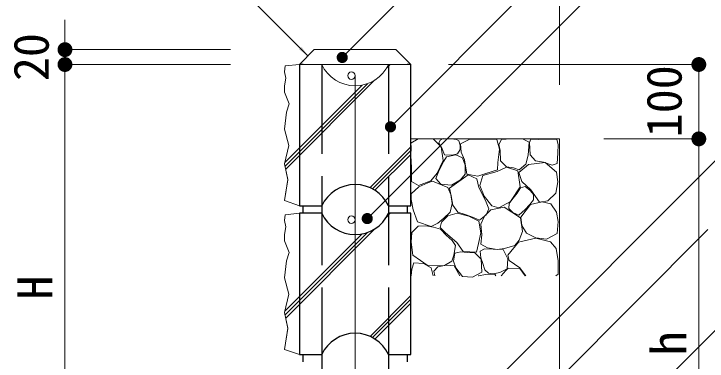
# Model space of a CAD drawing. Units: millimetres on the paper, scale 1:20. Extents: x 11 to 3083, y 13 to 5005.
# Drawn here: x 125.44 to 172.12, y 130.08 to 153.43 of the extents above; entities that cross this region are included whole.
import ezdxf
from ezdxf.enums import TextEntityAlignment as Align

# ---------------------------------------------------------------- set-up
doc = ezdxf.new("R2010")
doc.units = ezdxf.units.MM
doc.linetypes.add('DASHED', pattern=[7.5, 6, -1.5])
for name, color, linetype, lineweight in [('0_2', 1, 'Continuous', 13), ('0_本体', 7, 'Continuous', 25), ('_0-0_', 7, 'Continuous', 13), ('ハッチ', 4, 'Continuous', 13), ('寸法', 1, 'Continuous', 13), ('本体', 7, 'Continuous', 13)]:
    doc.layers.add(name, color=color, linetype=linetype, lineweight=lineweight)
doc.styles.add('ＭＳ ゴシック', font='')
doc.styles.get('ＭＳ ゴシック').set_extended_font_data('MS Gothic')

# ---------------------------------------------------------------- blocks, each defined once
blk = doc.blocks.new('filled_dot')
at = {"color": 0, "linetype": 'Continuous', "lineweight": -2, "const_width": 1.25}
blk.add_lwpolyline([(-0.625, 0, 1), (0.625, 0, 1)], format="xyb", close=True, dxfattribs=at)
blk = doc.blocks.new('filled_arrow')
at = {"color": 0, "linetype": 'Continuous', "lineweight": -2}
blk.add_solid([(7.5, 1.25), (0, 0), (7.5, -1.25)], dxfattribs=at)

msp = doc.modelspace()

# ---------------------------------------------------------------- linework, layer by layer
at = {"layer": '0_2'}
for p, q in [((148.08, 151.028), (163.173, 166.121)), ((151.329, 146.36), (167.4, 162.431)), ((149.764, 140.196), (165.835, 156.267)), ((147.55, 150.498), (148.08, 151.028)), ((150.799, 145.83), (151.329, 146.36)), ((149.234, 139.665), (149.764, 140.196))]:
    msp.add_line(p, q, dxfattribs=at)
at = {"layer": '0_2', "lineweight": 18}
for p, q in [((147.55, 150.498), (147.554, 150.502)), ((150.799, 145.83), (150.803, 145.833)), ((149.234, 139.665), (149.237, 139.669))]:
    msp.add_line(p, q, dxfattribs=at)
at = {"layer": '0_本体'}
for p, q in [((144.92, 150.024), (144.67, 150.024)), ((144.67, 150.024), (144.67, 140.524)), ((144.92, 150.024), (144.67, 150.024)), ((144.67, 150.024), (144.67, 140.524)), ((152.17, 150.024), (151.92, 150.024)), ((152.17, 150.024), (151.92, 150.024)), ((152.17, 140.524), (152.17, 150.024)), ((152.17, 140.524), (152.17, 150.024)), ((144.67, 140.524), (146.17, 140.524)), ((144.67, 140.524), (146.17, 140.524)), ((144.92, 140.024), (144.92, 140.524)), ((144.92, 140.524), (146.17, 140.524)), ((150.67, 140.524), (151.92, 140.524)), ((150.67, 140.524), (152.17, 140.524)), ((150.67, 140.524), (152.17, 140.524)), ((151.92, 140.524), (151.92, 140.024)), ((144.92, 140.024), (144.67, 140.024)), ((144.67, 140.024), (144.67, 130.524)), ((146.17, 140.024), (144.92, 140.024)), ((151.92, 140.024), (150.67, 140.024)), ((152.17, 140.024), (151.92, 140.024)), ((152.17, 130.524), (152.17, 140.024)), ((144.67, 130.524), (146.17, 130.524)), ((144.92, 130.024), (144.92, 130.524)), ((144.92, 130.524), (146.17, 130.524)), ((150.67, 130.524), (151.92, 130.524)), ((150.67, 130.524), (152.17, 130.524)), ((151.92, 130.524), (151.92, 130.024))]:
    msp.add_line(p, q, dxfattribs=at)
at = {"layer": '0_本体', "linetype": 'DASHED'}
for p, q in [((146.17, 150.024), (146.17, 110.024)), ((150.67, 150.024), (150.67, 110.524))]:
    msp.add_line(p, q, dxfattribs=at)
at = {"layer": '0_本体'}
for centre, start, end in [((148.42, 139.471), 25.0639, 154.9361), ((148.42, 139.471), 25.0639, 154.9361), ((148.42, 139.471), 25.0639, 154.9361), ((148.42, 141.076), 205.0639, 334.9361), ((148.42, 129.471), 25.0639, 154.9361), ((148.42, 129.471), 25.0639, 154.9361)]:
    msp.add_arc(centre, 2.484, start, end, dxfattribs=at)
at = {"layer": '_0-0_'}
for centre in [(148.17, 149.274), (148.17, 139.592)]:
    msp.add_circle(centre, 0.25, dxfattribs=at)
at = {"layer": 'ハッチ'}
for p, q in [((143.718, 149.924), (143.67, 149.527)), ((144.67, 150.024), (143.718, 149.924)), ((146.17, 150.024), (144.67, 150.024)), ((150.533, 149.771), (150.786, 150.024)), ((152.17, 150.024), (150.67, 150.024)), ((152.17, 140.524), (152.17, 150.024)), ((143.67, 149.527), (143.754, 149.113)), ((143.754, 149.113), (143.67, 148.601)), ((143.742, 142.98), (149.724, 148.962)), ((143.67, 148.601), (143.67, 148.171)), ((143.689, 143.434), (148.892, 148.637)), ((143.689, 143.434), (148.892, 148.637)), ((143.689, 143.434), (148.892, 148.637)), ((143.701, 143.192), (149.24, 148.731)), ((143.701, 143.192), (149.24, 148.731)), ((143.67, 148.171), (143.978, 147.375)), ((143.978, 147.375), (143.805, 146.819)), ((143.805, 146.819), (143.67, 145.681)), ((143.67, 145.681), (143.962, 144.588)), ((152.166, 144.738), (152.656, 145.025)), ((152.187, 144.443), (152.166, 144.738)), ((152.656, 145.025), (153.068, 145.025)), ((153.068, 145.025), (153.697, 145.001)), ((153.697, 145.001), (154.22, 144.479)), ((154.046, 144.736), (154.149, 144.94)), ((154.27, 144.355), (154.046, 144.736)), ((154.149, 144.94), (154.353, 145.043)), ((154.353, 145.043), (154.772, 145.018)), ((154.772, 145.018), (155.075, 145.002)), ((155.075, 145.002), (155.238, 144.986)), ((155.238, 144.986), (155.402, 144.901)), ((155.402, 144.901), (155.495, 144.605)), ((155.519, 144.685), (156.134, 144.995)), ((156.134, 144.995), (157.141, 145.015)), ((157.141, 145.015), (157.965, 144.988)), ((157.965, 144.988), (158.138, 144.343)), ((158.276, 144.985), (158.096, 144.643)), ((158.923, 145.033), (158.276, 144.985)), ((159.685, 145.033), (158.923, 145.033)), ((160.141, 144.814), (159.685, 145.033)), ((160.071, 143.93), (160.141, 144.814)), ((160.164, 144.786), (160.257, 145.005)), ((160.202, 143.949), (160.164, 144.786)), ((160.257, 145.005), (160.742, 144.976)), ((160.742, 144.976), (161.455, 145.014)), ((161.455, 145.014), (161.998, 144.976)), ((161.998, 144.976), (162.082, 144.637)), ((143.962, 144.588), (143.67, 143.353)), ((149.423, 141.744), (152.17, 144.49)), ((149.423, 141.744), (152.17, 144.49)), ((149.423, 141.744), (152.17, 144.49)), ((152.175, 143.908), (152.187, 144.443)), ((154.22, 144.479), (154.339, 143.575)), ((154.427, 143.954), (154.27, 144.355)), ((155.496, 144.318), (155.314, 144.015)), ((155.495, 144.605), (155.496, 144.318)), ((155.56, 144.124), (155.519, 144.685)), ((158.138, 144.343), (158.026, 143.425)), ((158.096, 144.643), (158.173, 144.246)), ((158.173, 144.246), (158.21, 143.539)), ((162.082, 144.637), (162.063, 144.06)), ((149.593, 141.66), (152.17, 144.237)), ((149.593, 141.66), (152.17, 144.237)), ((149.753, 141.567), (152.17, 143.983)), ((152.21, 143.1), (152.175, 143.908)), ((154.381, 143.53), (154.561, 143.811)), ((154.95, 143.93), (154.427, 143.954)), ((154.561, 143.811), (155.189, 143.945)), ((155.314, 144.015), (154.95, 143.93)), ((155.189, 143.945), (155.638, 143.755)), ((155.778, 143.623), (155.56, 144.124)), ((159.923, 143.316), (160.071, 143.93)), ((160.574, 143.558), (160.202, 143.949)), ((162.063, 144.06), (162.026, 143.372)), ((143.67, 143.353), (143.878, 142.275)), ((154.339, 143.575), (153.946, 142.72)), ((154.022, 142.813), (154.381, 143.53)), ((155.638, 143.755), (155.818, 143.25)), ((155.941, 142.649), (155.778, 143.623)), ((158.026, 143.425), (158.007, 142.937)), ((158.21, 143.539), (158.601, 143.149)), ((159.457, 142.944), (159.923, 143.316)), ((160.083, 143.303), (161.22, 143.439)), ((161.095, 143.465), (160.574, 143.558)), ((161.691, 143.26), (161.095, 143.465)), ((161.22, 143.439), (161.979, 142.789)), ((162.026, 143.372), (161.691, 143.26)), ((152.222, 142.161), (152.21, 143.1)), ((155.818, 143.25), (155.829, 142.644)), ((158.007, 142.937), (157.219, 142.694)), ((158.612, 143.125), (157.989, 142.835)), ((158.601, 143.149), (159.085, 143.074)), ((159.381, 142.876), (158.612, 143.125)), ((159.085, 143.074), (159.457, 142.944)), ((159.526, 141.796), (159.381, 142.876)), ((159.433, 142.762), (160.083, 143.303)), ((153.946, 142.72), (153.518, 142.197)), ((153.843, 142.364), (154.022, 142.813)), ((156.02, 142.6), (154.774, 141.714)), ((155.829, 142.644), (155.503, 142.274)), ((156.679, 142.516), (155.941, 142.649)), ((156.62, 142.339), (156.02, 142.6)), ((157.219, 142.694), (156.679, 142.516)), ((157.013, 142.565), (156.826, 141.879)), ((157.989, 142.835), (157.013, 142.565)), ((159.65, 142.167), (159.433, 142.762)), ((161.979, 142.789), (162.06, 142.14)), ((143.878, 142.275), (143.67, 140.872)), ((152.674, 141.9), (152.222, 142.161)), ((153.518, 142.197), (152.674, 141.9)), ((152.713, 141.791), (153.305, 142.065)), ((153.305, 142.065), (153.639, 142.171)), ((153.639, 142.171), (154.656, 141.761)), ((154.179, 141.972), (153.843, 142.364)), ((154.909, 141.915), (154.179, 141.972)), ((155.503, 142.274), (154.909, 141.915)), ((156.738, 141.764), (156.62, 142.339)), ((160.246, 141.599), (159.65, 142.167)), ((162.06, 142.14), (161.924, 141.382)), ((152.197, 141.336), (152.713, 141.791)), ((154.656, 141.761), (154.868, 141.276)), ((154.774, 141.714), (154.892, 141.203)), ((157.195, 140.886), (156.738, 141.764)), ((156.826, 141.879), (157.096, 141.173)), ((158.882, 140.82), (159.526, 141.796)), ((159.323, 141.378), (159.551, 141.739)), ((159.551, 141.739), (159.871, 141.812)), ((159.871, 141.812), (160.202, 141.564)), ((160.202, 141.564), (160.429, 141.285)), ((160.841, 140.76), (160.246, 141.599)), ((152.197, 140.942), (152.197, 141.336)), ((154.868, 141.276), (154.944, 140.684)), ((154.892, 141.203), (154.987, 140.556)), ((157.096, 141.173), (157.615, 140.53)), ((158.786, 140.676), (159.065, 141.047)), ((159.065, 141.047), (159.323, 141.378)), ((160.429, 141.285), (160.439, 140.934)), ((161.924, 141.382), (161.383, 140.868)), ((143.67, 140.872), (144.67, 140.524)), ((144.67, 140.524), (146.17, 140.524)), ((150.67, 140.524), (152.17, 140.524)), ((152.333, 140.259), (152.197, 140.942)), ((154.944, 140.684), (154.823, 140.092)), ((154.987, 140.556), (155.332, 140.091)), ((157.42, 140.316), (157.195, 140.886)), ((157.615, 140.53), (158.093, 140.384)), ((158.093, 140.384), (158.882, 140.82)), ((158.765, 140.335), (158.786, 140.676)), ((159.583, 139.764), (160.232, 140.622)), ((160.191, 140.614), (159.871, 140.283)), ((160.439, 140.934), (160.191, 140.614)), ((160.232, 140.622), (161.015, 140.794)), ((161.383, 140.868), (160.841, 140.76)), ((161.015, 140.794), (161.587, 140.661)), ((161.587, 140.661), (161.969, 140.088)), ((152.622, 139.44), (152.333, 140.259)), ((154.823, 140.092), (154.382, 139.698)), ((155.332, 140.091), (155.828, 139.941)), ((157.134, 139.834), (157.545, 140.244)), ((157.24, 139.926), (157.42, 140.316)), ((157.545, 140.244), (158.461, 140.437)), ((158.461, 140.437), (159.547, 139.714)), ((159.044, 140.066), (158.765, 140.335)), ((159.447, 139.891), (159.044, 140.066)), ((159.871, 140.283), (159.447, 139.891)), ((161.969, 140.088), (162.084, 139.458)), ((143.718, 139.924), (143.67, 139.527)), ((144.67, 140.024), (143.718, 139.924)), ((146.17, 140.024), (144.67, 140.024)), ((150.533, 139.771), (150.786, 140.024)), ((152.17, 140.024), (150.67, 140.024)), ((152.17, 130.524), (152.17, 140.024)), ((154.382, 139.698), (153.988, 139.364)), ((154.241, 139.416), (154.666, 139.841)), ((154.666, 139.841), (155.287, 140.037)), ((155.287, 140.037), (156.071, 139.825)), ((155.828, 139.941), (156.384, 139.73)), ((156.071, 139.825), (156.758, 139.498)), ((156.384, 139.73), (156.789, 139.55)), ((156.789, 139.55), (157.24, 139.926)), ((156.893, 139.28), (157.134, 139.834)), ((159.547, 139.714), (159.692, 138.798)), ((159.64, 139.191), (159.583, 139.764)), ((143.67, 139.527), (143.754, 139.113)), ((143.754, 139.113), (143.67, 138.601)), ((152.234, 138.728), (152.657, 139.162)), ((153.532, 139.137), (152.622, 139.44)), ((152.657, 139.162), (153.185, 139.173)), ((153.185, 139.173), (153.701, 139.091)), ((153.988, 139.364), (153.532, 139.137)), ((154.143, 139.062), (154.241, 139.416)), ((156.758, 139.498), (156.888, 138.698)), ((156.941, 138.581), (156.893, 139.28)), ((159.964, 138.676), (159.64, 139.191)), ((162.084, 139.458), (162.026, 138.657)), ((143.701, 133.192), (149.24, 138.731)), ((143.701, 133.192), (149.24, 138.731)), ((143.742, 132.98), (149.724, 138.962)), ((152.187, 138.071), (152.234, 138.728)), ((153.701, 139.091), (154.17, 138.962)), ((154.497, 138.701), (154.143, 139.062)), ((154.17, 138.962), (154.557, 138.54)), ((155.27, 138.068), (154.497, 138.701)), ((156.888, 138.698), (156.725, 137.979)), ((159.692, 138.798), (159.474, 138.219)), ((160.595, 138.371), (159.964, 138.676)), ((162.026, 138.657), (161.301, 138.275)), ((143.67, 138.601), (143.67, 138.171)), ((143.689, 133.434), (148.892, 138.637)), ((143.689, 133.434), (148.892, 138.637)), ((143.689, 133.434), (148.892, 138.637)), ((154.557, 138.54), (154.944, 138.188)), ((154.944, 138.188), (155.179, 137.848)), ((156.893, 137.954), (156.941, 138.581)), ((159.474, 138.219), (159.161, 137.857)), ((159.426, 138.074), (160.584, 138.339)), ((160.584, 138.339), (161.573, 138.098)), ((161.301, 138.275), (160.595, 138.371)), ((143.67, 138.171), (143.978, 137.375)), ((152.305, 137.215), (152.187, 138.071)), ((155.179, 137.848), (155.062, 137.203)), ((155.689, 137.46), (155.27, 138.068)), ((156.725, 137.979), (156.594, 137.407)), ((157.327, 137.688), (156.893, 137.954)), ((159.161, 137.857), (158.485, 137.664)), ((158.703, 137.206), (159.426, 138.074)), ((161.573, 138.098), (161.959, 137.664)), ((143.978, 137.375), (143.805, 136.819)), ((155.031, 136.812), (155.142, 137.347)), ((155.142, 137.347), (155.53, 137.439)), ((155.53, 137.439), (155.973, 137.384)), ((156.594, 137.407), (155.689, 137.46)), ((155.973, 137.384), (156.471, 137.365)), ((156.471, 137.365), (156.914, 136.941)), ((156.847, 137.469), (157.126, 137.639)), ((156.887, 137.03), (156.847, 137.469)), ((157.126, 137.639), (157.706, 137.599)), ((157.979, 137.592), (157.327, 137.688)), ((157.706, 137.599), (158.376, 137.579)), ((158.485, 137.664), (157.979, 137.592)), ((158.376, 137.579), (158.705, 136.96)), ((161.959, 137.664), (162.08, 136.82)), ((143.805, 136.819), (143.67, 135.681)), ((153.345, 136.491), (152.305, 137.215)), ((154.921, 136.805), (154.445, 136.517)), ((155.062, 137.203), (154.921, 136.805)), ((155.197, 136.35), (155.031, 136.812)), ((156.987, 136.72), (156.887, 137.03)), ((156.914, 136.941), (156.951, 136.055)), ((158.705, 136.96), (158.665, 136.281)), ((158.799, 136.845), (158.703, 137.206)), ((159.499, 136.362), (158.799, 136.845)), ((162.08, 136.82), (162.08, 135.928)), ((152.227, 136.264), (152.372, 136.685)), ((152.372, 136.685), (153.031, 136.646)), ((153.031, 136.646), (153.545, 136.356)), ((154.445, 136.517), (153.345, 136.491)), ((153.545, 136.356), (153.683, 135.807)), ((153.712, 136.127), (153.981, 136.432)), ((153.981, 136.432), (154.548, 136.533)), ((154.548, 136.533), (155.089, 136.478)), ((155.089, 136.478), (155.475, 135.807)), ((155.659, 135.778), (155.197, 136.35)), ((157.156, 136.211), (156.987, 136.72)), ((158.564, 136.178), (158.723, 136.337)), ((158.723, 136.337), (159.5, 136.316)), ((159.915, 135.807), (159.499, 136.362)), ((159.5, 136.316), (159.869, 135.807)), ((152.195, 135.807), (152.227, 136.264)), ((153.784, 135.807), (153.712, 136.127)), ((156.951, 136.055), (156.323, 135.723)), ((156.73, 135.815), (157.191, 135.908)), ((157.406, 136.001), (157.156, 136.211)), ((157.191, 135.908), (157.819, 135.926)), ((157.706, 135.961), (157.406, 136.001)), ((158.166, 136.051), (157.706, 135.961)), ((157.819, 135.926), (157.887, 135.807)), ((158.665, 136.281), (158.166, 136.051)), ((158.255, 135.807), (158.564, 136.178)), ((162.08, 135.928), (161.941, 135.807)), ((143.67, 135.681), (143.962, 134.588)), ((156.323, 135.723), (155.659, 135.778)), ((156.707, 135.807), (156.73, 135.815)), ((143.962, 134.588), (143.67, 133.353)), ((149.423, 131.744), (152.17, 134.49)), ((149.423, 131.744), (152.17, 134.49)), ((149.423, 131.744), (152.17, 134.49)), ((149.593, 131.66), (152.17, 134.237)), ((149.593, 131.66), (152.17, 134.237)), ((149.753, 131.567), (152.17, 133.983)), ((143.67, 133.353), (143.878, 132.275)), ((143.878, 132.275), (143.67, 130.872)), ((143.67, 130.872), (144.67, 130.524)), ((144.67, 130.524), (146.17, 130.524)), ((150.67, 130.524), (152.17, 130.524))]:
    msp.add_line(p, q, dxfattribs=at)
for centre, start, end in [((148.42, 151.076), 205.0639, 334.9361), ((148.42, 139.471), 25.0639, 154.9361), ((148.42, 141.076), 205.0639, 334.9361), ((148.42, 129.471), 25.0639, 154.9361)]:
    msp.add_arc(centre, 2.484, start, end, dxfattribs=at)
at = {"layer": '寸法'}
for p, q in [((162.17, 148.667), (162.17, 164.378)), ((128.881, 153.024), (128.881, 148.024)), ((140.037, 151.024), (128.881, 151.024)), ((128.881, 150.024), (128.881, 120.024)), ((140.037, 150.024), (128.881, 150.024)), ((140.037, 150.024), (128.881, 150.024)), ((154.71, 150.024), (171.562, 150.024)), ((171.562, 150.024), (171.562, 145.024)), ((165.17, 145.024), (171.562, 145.024)), ((165.17, 145.024), (171.562, 145.024)), ((171.562, 145.024), (171.562, 117.524))]:
    msp.add_line(p, q, dxfattribs=at)
at = {"layer": '本体', "color": 1}
for p, q in [((144.725, 151.124), (140.999, 154.85)), ((145.255, 150.593), (144.725, 151.124)), ((152.503, 123.405), (173.28, 144.182)), ((161.811, 128.563), (172.178, 138.93)), ((156.216, 115.714), (172.698, 132.196))]:
    msp.add_line(p, q, dxfattribs=at)
at = {"layer": '本体'}
for p, q in [((145.67, 151.024), (144.67, 150.024)), ((151.17, 151.024), (145.67, 151.024)), ((152.17, 150.024), (151.17, 151.024)), ((143.67, 149.527), (143.718, 149.924)), ((143.718, 149.924), (144.67, 150.024)), ((146.17, 150.024), (144.67, 150.024)), ((144.67, 150.024), (146.17, 150.024)), ((146.17, 150.024), (144.67, 150.024)), ((144.67, 150.024), (144.67, 140.524)), ((146.17, 150.024), (150.67, 150.024)), ((150.67, 150.024), (152.17, 150.024)), ((150.67, 150.024), (152.17, 150.024)), ((152.17, 150.024), (150.67, 150.024)), ((152.17, 140.524), (152.17, 150.024)), ((143.754, 149.113), (143.67, 149.527)), ((143.67, 148.601), (143.754, 149.113)), ((148.42, 149.274), (148.42, 106.274)), ((143.67, 148.171), (143.67, 148.601)), ((143.978, 147.375), (143.67, 148.171)), ((143.805, 146.819), (143.978, 147.375)), ((143.67, 145.681), (143.805, 146.819)), ((143.962, 144.588), (143.67, 145.681)), ((152.17, 145.024), (162.17, 145.024)), ((162.17, 145.024), (162.17, 117.524)), ((143.67, 143.353), (143.962, 144.588)), ((143.881, 142.295), (143.67, 143.353)), ((143.67, 140.872), (143.881, 142.295)), ((144.67, 140.524), (143.67, 140.872)), ((144.67, 140.524), (146.17, 140.524)), ((150.67, 140.524), (152.17, 140.524)), ((143.67, 139.527), (143.718, 139.924)), ((143.718, 139.924), (144.67, 140.024)), ((152.17, 130.524), (152.17, 140.024)), ((143.754, 139.113), (143.67, 139.527)), ((143.67, 138.601), (143.754, 139.113)), ((143.67, 138.171), (143.67, 138.601)), ((143.978, 137.375), (143.67, 138.171)), ((143.805, 136.819), (143.978, 137.375)), ((143.67, 135.681), (143.805, 136.819)), ((143.962, 134.588), (143.67, 135.681)), ((143.67, 133.353), (143.962, 134.588)), ((143.881, 132.295), (143.67, 133.353)), ((143.67, 130.872), (143.881, 132.295)), ((144.67, 130.524), (143.67, 130.872)), ((151.92, 130.024), (151.92, 130.524)), ((151.92, 130.524), (152.17, 130.524))]:
    msp.add_line(p, q, dxfattribs=at)
at = {"layer": '本体', "color": 1, "lineweight": 18}
msp.add_line((145.255, 150.593), (145.252, 150.597), dxfattribs=at)
at = {"layer": '本体'}
for centre, start, end in [((148.42, 151.076), 205.0639, 334.9361), ((148.42, 151.076), 205.0639, 334.9361), ((148.42, 151.076), 205.0639, 334.9361), ((148.42, 139.471), 25.0639, 154.9361)]:
    msp.add_arc(centre, 2.484, start, end, dxfattribs=at)

# ---------------------------------------------------------------- block references
at = {"layer": '0_2', "lineweight": 18, "xscale": 0.3, "yscale": 0.3, "rotation": 45}
for p in [(147.55, 150.498), (150.799, 145.83), (149.234, 139.665)]:
    msp.add_blockref('filled_dot', p, dxfattribs=at)
at = {"layer": '寸法', "xscale": 0.4, "yscale": 0.4}
for p, rotation in [((128.881, 151.024), 90), ((128.881, 150.024), 270), ((128.881, 150.024), 270), ((171.562, 150.024), 270), ((171.562, 145.024), 90), ((171.562, 145.024), 270)]:
    msp.add_blockref('filled_dot', p, dxfattribs=dict(at, rotation=rotation))
at = {"layer": '本体', "color": 1, "lineweight": 18, "xscale": 0.1, "yscale": 0.1, "rotation": 135}
msp.add_blockref('filled_arrow', (145.255, 150.593), dxfattribs=at)

# ---------------------------------------------------------------- texts
at = {"layer": '寸法', "style": 'ＭＳ ゴシック'}
for s, p in [('20', (128.5, 148.905)), ('100', (171.116, 145.129)), ('H', (128.75, 134.214)), ('h', (171.43, 130.464))]:
    msp.add_text(s, height=2.374, rotation=90, dxfattribs=at).set_placement(p, align=Align.BOTTOM_LEFT)

doc.saveas('drawing.dxf')
